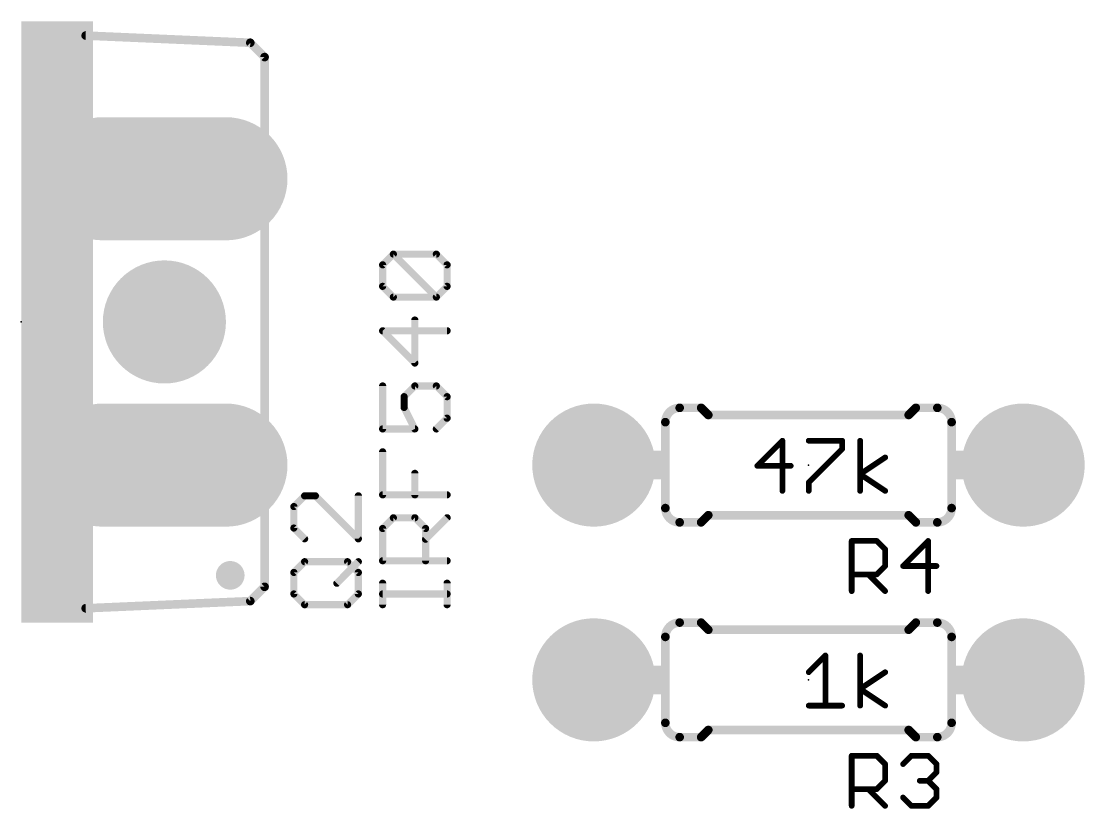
# Model space of a CAD drawing. Extents: x 28 to 146, y 32 to 158.
# Drawn here: x 53.34 to 72.21, y 118.36 to 132.33 of the extents above; entities that cross this region are included whole.
import ezdxf

# ---------------------------------------------------------------- set-up
doc = ezdxf.new("R2010")
doc.units = 0
for name, color, linetype in [('17', 94, 'CONTINUOUS'), ('21', 251, 'CONTINUOUS'), ('23', 178, 'CONTINUOUS'), ('25', 251, 'CONTINUOUS'), ('27', 251, 'CONTINUOUS'), ('51', 251, 'CONTINUOUS')]:
    doc.layers.add(name, color=color, linetype=linetype)

# ---------------------------------------------------------------- blocks, each defined once
blk = doc.blocks.new('RECT')
blk.add_solid([(-0.5, -0.5), (0.5, -0.5), (-0.5, 0.5), (0.5, 0.5)])
blk = doc.blocks.new('ROUNDP')
at = {"const_width": 0.5}
blk.add_lwpolyline([(0, -0.25, 1), (0, 0.25, 1), (0, -0.25)], format="xyb", dxfattribs=at)
blk = doc.blocks.new('LONGP100')
at = {"const_width": 1}
blk.add_lwpolyline([(-0.5, 0), (0.5, 0)], dxfattribs=at)
at = {"const_width": 0.5}
for points in [[(-0.5, 0.25, 1), (-0.5, -0.25)], [(0.5, -0.25, 1), (0.5, 0.25)]]:
    blk.add_lwpolyline(points, format="xyb", dxfattribs=at)

msp = doc.modelspace()

# ---------------------------------------------------------------- linework, layer by layer
at = {"layer": '21', "const_width": 0.1524}
for points in [[(54.483, 132.08), (57.404, 131.953)], [(57.658, 131.699), (57.404, 131.953)], [(57.658, 131.699), (57.658, 122.301)], [(65.024, 125.476), (65.405, 125.476)], [(65.532, 125.349), (65.405, 125.476)], [(69.088, 125.349), (69.215, 125.476)], [(69.596, 125.476), (69.215, 125.476)], [(65.532, 125.349), (69.088, 125.349)], [(64.77, 125.222), (64.77, 123.698)], [(69.85, 125.222), (69.85, 123.698)], [(65.532, 123.571), (65.405, 123.444)], [(65.532, 123.571), (69.088, 123.571)], [(69.088, 123.571), (69.215, 123.444)], [(65.024, 123.444), (65.405, 123.444)], [(69.596, 123.444), (69.215, 123.444)], [(57.404, 122.047), (57.658, 122.301)], [(57.404, 122.047), (54.483, 121.92)], [(65.024, 121.666), (65.405, 121.666)], [(65.532, 121.539), (65.405, 121.666)], [(69.088, 121.539), (69.215, 121.666)], [(69.596, 121.666), (69.215, 121.666)], [(65.532, 121.539), (69.088, 121.539)], [(64.77, 121.412), (64.77, 119.888)], [(69.85, 121.412), (69.85, 119.888)], [(65.024, 119.634), (65.405, 119.634)], [(65.532, 119.761), (65.405, 119.634)], [(65.532, 119.761), (69.088, 119.761)], [(69.088, 119.761), (69.215, 119.634)], [(69.596, 119.634), (69.215, 119.634)]]:
    msp.add_lwpolyline(points, dxfattribs=at)
at = {"layer": '21'}
for points, const_width in [([(54.4847, 132.1181, 1), (54.4813, 132.0419)], 0.0762), ([(57.4309, 131.9799, 1), (57.3771, 131.9261)], 0.0762), ([(57.4023, 131.9149, 1), (57.4057, 131.9911)], 0.0762), ([(57.6961, 131.699, 1), (57.6199, 131.699)], 0.0762), ([(57.6311, 131.6721, 1), (57.6849, 131.7259)], 0.0762), ([(65.024, 125.476, 0.4142), (64.77, 125.222)], 0.1524), ([(65.024, 125.5141, 1), (65.024, 125.4379)], 0.0762), ([(65.024, 125.4379, 1), (65.024, 125.5141)], 0.0762), ([(65.4319, 125.5029, 1), (65.3781, 125.4491)], 0.0762), ([(65.405, 125.4379, 1), (65.405, 125.5141)], 0.0762), ([(69.215, 125.5141, 1), (69.215, 125.4379)], 0.0762), ([(69.2419, 125.4491, 1), (69.1881, 125.5029)], 0.0762), ([(69.85, 125.222, 0.4142), (69.596, 125.476)], 0.1524), ([(69.596, 125.5141, 1), (69.596, 125.4379)], 0.0762), ([(69.596, 125.4379, 1), (69.596, 125.5141)], 0.0762), ([(65.532, 125.3871, 1), (65.532, 125.3109)], 0.0762), ([(65.5051, 125.3221, 1), (65.5589, 125.3759)], 0.0762), ([(69.0611, 125.3759, 1), (69.1149, 125.3221)], 0.0762), ([(69.088, 125.3109, 1), (69.088, 125.3871)], 0.0762), ([(64.8081, 125.222, 1), (64.7319, 125.222)], 0.0762), ([(64.7319, 125.222, 1), (64.8081, 125.222)], 0.0762), ([(69.8881, 125.222, 1), (69.8119, 125.222)], 0.0762), ([(69.8119, 125.222, 1), (69.8881, 125.222)], 0.0762), ([(64.77, 123.698, 0.4142), (65.024, 123.444)], 0.1524), ([(64.8081, 123.698, 1), (64.7319, 123.698)], 0.0762), ([(64.7319, 123.698, 1), (64.8081, 123.698)], 0.0762), ([(65.532, 123.6091, 1), (65.532, 123.5329)], 0.0762), ([(65.5589, 123.5441, 1), (65.5051, 123.5979)], 0.0762), ([(69.1149, 123.5979, 1), (69.0611, 123.5441)], 0.0762), ([(69.088, 123.5329, 1), (69.088, 123.6091)], 0.0762), ([(69.596, 123.444, 0.4142), (69.85, 123.698)], 0.1524), ([(69.8881, 123.698, 1), (69.8119, 123.698)], 0.0762), ([(69.8119, 123.698, 1), (69.8881, 123.698)], 0.0762), ([(65.024, 123.4821, 1), (65.024, 123.4059)], 0.0762), ([(65.024, 123.4059, 1), (65.024, 123.4821)], 0.0762), ([(65.3781, 123.4709, 1), (65.4319, 123.4171)], 0.0762), ([(65.405, 123.4059, 1), (65.405, 123.4821)], 0.0762), ([(69.215, 123.4821, 1), (69.215, 123.4059)], 0.0762), ([(69.1881, 123.4171, 1), (69.2419, 123.4709)], 0.0762), ([(69.596, 123.4821, 1), (69.596, 123.4059)], 0.0762), ([(69.596, 123.4059, 1), (69.596, 123.4821)], 0.0762), ([(57.0484, 122.3772, 1), (57.0484, 122.6312, 1), (57.0484, 122.3772)], 0.254), ([(57.6199, 122.301, 1), (57.6961, 122.301)], 0.0762), ([(57.6849, 122.2741, 1), (57.6311, 122.3279)], 0.0762), ([(57.3771, 122.0739, 1), (57.4309, 122.0201)], 0.0762), ([(57.4057, 122.0089, 1), (57.4023, 122.0851)], 0.0762), ([(54.4813, 121.9581, 1), (54.4847, 121.8819)], 0.0762), ([(65.024, 121.666, 0.4142), (64.77, 121.412)], 0.1524), ([(65.024, 121.7041, 1), (65.024, 121.6279)], 0.0762), ([(65.024, 121.6279, 1), (65.024, 121.7041)], 0.0762), ([(65.4319, 121.6929, 1), (65.3781, 121.6391)], 0.0762), ([(65.405, 121.6279, 1), (65.405, 121.7041)], 0.0762), ([(69.215, 121.7041, 1), (69.215, 121.6279)], 0.0762), ([(69.2419, 121.6391, 1), (69.1881, 121.6929)], 0.0762), ([(69.85, 121.412, 0.4142), (69.596, 121.666)], 0.1524), ([(69.596, 121.7041, 1), (69.596, 121.6279)], 0.0762), ([(69.596, 121.6279, 1), (69.596, 121.7041)], 0.0762), ([(65.532, 121.5771, 1), (65.532, 121.5009)], 0.0762), ([(65.5051, 121.5121, 1), (65.5589, 121.5659)], 0.0762), ([(69.0611, 121.5659, 1), (69.1149, 121.5121)], 0.0762), ([(69.088, 121.5009, 1), (69.088, 121.5771)], 0.0762), ([(64.8081, 121.412, 1), (64.7319, 121.412)], 0.0762), ([(64.7319, 121.412, 1), (64.8081, 121.412)], 0.0762), ([(69.8881, 121.412, 1), (69.8119, 121.412)], 0.0762), ([(69.8119, 121.412, 1), (69.8881, 121.412)], 0.0762), ([(64.77, 119.888, 0.4142), (65.024, 119.634)], 0.1524), ([(64.8081, 119.888, 1), (64.7319, 119.888)], 0.0762), ([(64.7319, 119.888, 1), (64.8081, 119.888)], 0.0762), ([(69.596, 119.634, 0.4142), (69.85, 119.888)], 0.1524), ([(69.8881, 119.888, 1), (69.8119, 119.888)], 0.0762), ([(69.8119, 119.888, 1), (69.8881, 119.888)], 0.0762), ([(65.024, 119.6721, 1), (65.024, 119.5959)], 0.0762), ([(65.024, 119.5959, 1), (65.024, 119.6721)], 0.0762), ([(65.3781, 119.6609, 1), (65.4319, 119.6071)], 0.0762), ([(65.405, 119.5959, 1), (65.405, 119.6721)], 0.0762), ([(65.532, 119.7991, 1), (65.532, 119.7229)], 0.0762), ([(65.5589, 119.7341, 1), (65.5051, 119.7879)], 0.0762), ([(69.1149, 119.7879, 1), (69.0611, 119.7341)], 0.0762), ([(69.088, 119.7229, 1), (69.088, 119.7991)], 0.0762), ([(69.215, 119.6721, 1), (69.215, 119.5959)], 0.0762), ([(69.1881, 119.6071, 1), (69.2419, 119.6609)], 0.0762), ([(69.596, 119.6721, 1), (69.596, 119.5959)], 0.0762), ([(69.596, 119.5959, 1), (69.596, 119.6721)], 0.0762)]:
    msp.add_lwpolyline(points, format="xyb", dxfattribs=dict(at, const_width=const_width))
at = {"layer": '23'}
for p in [(53.34, 127), (67.31, 124.46), (67.31, 120.65)]:
    msp.add_point(p, dxfattribs=at)
at = {"layer": '25'}
for points, const_width in [([(58.3684, 123.9155), (58.1777, 123.7249)], 0.127), ([(58.5591, 123.9155), (58.3684, 123.9155)], 0.127), ([(59.3217, 123.1529), (58.5591, 123.9155)], 0.127), ([(59.3217, 123.9155), (59.3217, 123.1529)], 0.127), ([(58.1777, 123.7249), (58.1777, 123.3436)], 0.127), ([(58.1777, 123.3436), (58.3684, 123.1529)], 0.127), ([(68.0765, 122.2248), (68.0765, 123.1146)], 0.1016), ([(68.0765, 123.1146), (68.5214, 123.1146)], 0.1016), ([(68.5214, 123.1146), (68.6697, 122.9663)], 0.1016), ([(69.4335, 123.1146), (68.9887, 122.6697)], 0.1016), ([(69.4335, 122.2248), (69.4335, 123.1146)], 0.1016), ([(68.6697, 122.9663), (68.6697, 122.6697)], 0.1016), ([(58.1777, 122.5555), (58.3684, 122.7462)], 0.127), ([(58.3684, 122.7462), (59.131, 122.7462)], 0.127), ([(58.9404, 122.3648), (59.3217, 122.7462)], 0.127), ([(59.131, 122.7462), (59.3217, 122.5555)], 0.127), ([(68.6697, 122.6697), (68.5214, 122.5214)], 0.1016), ([(68.9887, 122.6697), (69.5818, 122.6697)], 0.1016), ([(58.1777, 122.1742), (58.1777, 122.5555)], 0.127), ([(59.3217, 122.5555), (59.3217, 122.1742)], 0.127), ([(68.5214, 122.5214), (68.0765, 122.5214)], 0.1016), ([(68.3731, 122.5214), (68.6697, 122.2248)], 0.1016), ([(58.3684, 121.9835), (58.1777, 122.1742)], 0.127), ([(59.3217, 122.1742), (59.131, 121.9835)], 0.127), ([(59.131, 121.9835), (58.3684, 121.9835)], 0.127), ([(68.0765, 118.4148), (68.0765, 119.3046)], 0.1016), ([(68.0765, 119.3046), (68.5214, 119.3046)], 0.1016), ([(68.5214, 119.3046), (68.6697, 119.1563)], 0.1016), ([(68.9887, 119.1563), (69.137, 119.3046)], 0.1016), ([(69.137, 119.3046), (69.4335, 119.3046)], 0.1016), ([(69.4335, 119.3046), (69.5818, 119.1563)], 0.1016), ([(68.6697, 119.1563), (68.6697, 118.8597)], 0.1016), ([(69.5818, 119.1563), (69.5818, 119.008)], 0.1016), ([(68.6697, 118.8597), (68.5214, 118.7114)], 0.1016), ([(69.4335, 118.8597), (69.2853, 118.8597)], 0.1016), ([(69.5818, 119.008), (69.4335, 118.8597)], 0.1016), ([(69.4335, 118.8597), (69.5818, 118.7114)], 0.1016), ([(68.5214, 118.7114), (68.0765, 118.7114)], 0.1016), ([(68.3731, 118.7114), (68.6697, 118.4148)], 0.1016), ([(69.5818, 118.7114), (69.5818, 118.5631)], 0.1016), ([(69.137, 118.4148), (68.9887, 118.5631)], 0.1016), ([(69.5818, 118.5631), (69.4335, 118.4148)], 0.1016), ([(69.4335, 118.4148), (69.137, 118.4148)], 0.1016)]:
    msp.add_lwpolyline(points, dxfattribs=dict(at, const_width=const_width))
for points, const_width in [([(58.3684, 123.9473, 1), (58.3684, 123.8838)], 0.0635), ([(58.3908, 123.8931, 1), (58.3459, 123.938)], 0.0635), ([(58.5815, 123.938, 1), (58.5366, 123.8931)], 0.0635), ([(58.5591, 123.8838, 1), (58.5591, 123.9473)], 0.0635), ([(59.3535, 123.9155, 1), (59.2899, 123.9155)], 0.0635), ([(58.2095, 123.7249, 1), (58.146, 123.7249)], 0.0635), ([(58.1553, 123.7473, 1), (58.2002, 123.7024)], 0.0635), ([(58.146, 123.3436, 1), (58.2095, 123.3436)], 0.0635), ([(58.2002, 123.366, 1), (58.1553, 123.3211)], 0.0635), ([(58.3459, 123.1304, 1), (58.3908, 123.1753)], 0.0635), ([(59.2899, 123.1529, 1), (59.3535, 123.1529)], 0.0635), ([(59.2992, 123.1304, 1), (59.3442, 123.1753)], 0.0635), ([(68.1019, 123.1146, 1), (68.0511, 123.1146)], 0.0508), ([(68.0765, 123.14, 1), (68.0765, 123.0892)], 0.0508), ([(68.5394, 123.1325, 1), (68.5035, 123.0966)], 0.0508), ([(68.5214, 123.0892, 1), (68.5214, 123.14)], 0.0508), ([(69.4589, 123.1146, 1), (69.4081, 123.1146)], 0.0508), ([(69.4515, 123.0966, 1), (69.4156, 123.1325)], 0.0508), ([(68.6951, 122.9663, 1), (68.6443, 122.9663)], 0.0508), ([(68.6517, 122.9483, 1), (68.6877, 122.9842)], 0.0508), ([(58.3684, 122.7779, 1), (58.3684, 122.7144)], 0.0635), ([(58.3908, 122.7237, 1), (58.3459, 122.7686)], 0.0635), ([(59.1535, 122.7686, 1), (59.1086, 122.7237)], 0.0635), ([(59.131, 122.7144, 1), (59.131, 122.7779)], 0.0635), ([(59.3442, 122.7237, 1), (59.2992, 122.7686)], 0.0635), ([(68.6443, 122.6697, 1), (68.6951, 122.6697)], 0.0508), ([(68.6877, 122.6517, 1), (68.6517, 122.6876)], 0.0508), ([(68.9887, 122.6951, 1), (68.9887, 122.6443)], 0.0508), ([(68.9707, 122.6876, 1), (69.0066, 122.6517)], 0.0508), ([(69.5818, 122.6443, 1), (69.5818, 122.6951)], 0.0508), ([(58.2095, 122.5555, 1), (58.146, 122.5555)], 0.0635), ([(58.1553, 122.5779, 1), (58.2002, 122.533)], 0.0635), ([(59.3535, 122.5555, 1), (59.2899, 122.5555)], 0.0635), ([(59.2992, 122.533, 1), (59.3442, 122.5779)], 0.0635), ([(68.0765, 122.5468, 1), (68.0765, 122.496)], 0.0508), ([(68.3911, 122.5393, 1), (68.3552, 122.5034)], 0.0508), ([(68.5035, 122.5393, 1), (68.5394, 122.5034)], 0.0508), ([(68.5214, 122.496, 1), (68.5214, 122.5468)], 0.0508), ([(58.9179, 122.3873, 1), (58.9628, 122.3424)], 0.0635), ([(58.146, 122.1742, 1), (58.2095, 122.1742)], 0.0635), ([(58.2002, 122.1966, 1), (58.1553, 122.1517)], 0.0635), ([(59.2899, 122.1742, 1), (59.3535, 122.1742)], 0.0635), ([(59.3442, 122.1517, 1), (59.2992, 122.1966)], 0.0635), ([(68.0511, 122.2248, 1), (68.1019, 122.2248)], 0.0508), ([(68.6517, 122.2068, 1), (68.6877, 122.2428)], 0.0508), ([(69.4081, 122.2248, 1), (69.4589, 122.2248)], 0.0508), ([(58.3684, 122.0153, 1), (58.3684, 121.9518)], 0.0635), ([(58.3459, 121.961, 1), (58.3908, 122.006)], 0.0635), ([(59.1086, 122.006, 1), (59.1535, 121.961)], 0.0635), ([(59.131, 121.9518, 1), (59.131, 122.0153)], 0.0635), ([(68.1019, 119.3046, 1), (68.0511, 119.3046)], 0.0508), ([(68.0765, 119.33, 1), (68.0765, 119.2792)], 0.0508), ([(68.5394, 119.3225, 1), (68.5035, 119.2866)], 0.0508), ([(68.5214, 119.2792, 1), (68.5214, 119.33)], 0.0508), ([(69.137, 119.33, 1), (69.137, 119.2792)], 0.0508), ([(69.1549, 119.2866, 1), (69.119, 119.3225)], 0.0508), ([(69.4515, 119.3225, 1), (69.4156, 119.2866)], 0.0508), ([(69.4335, 119.2792, 1), (69.4335, 119.33)], 0.0508), ([(68.6951, 119.1563, 1), (68.6443, 119.1563)], 0.0508), ([(68.6517, 119.1383, 1), (68.6877, 119.1742)], 0.0508), ([(68.9707, 119.1742, 1), (69.0066, 119.1383)], 0.0508), ([(69.6072, 119.1563, 1), (69.5564, 119.1563)], 0.0508), ([(69.5639, 119.1383, 1), (69.5998, 119.1742)], 0.0508), ([(68.6877, 118.8417, 1), (68.6517, 118.8776)], 0.0508), ([(69.2853, 118.8851, 1), (69.2853, 118.8343)], 0.0508), ([(69.4515, 118.8776, 1), (69.4156, 118.8417)], 0.0508), ([(69.4156, 118.8776, 1), (69.4515, 118.8417)], 0.0508), ([(69.4335, 118.8343, 1), (69.4335, 118.8851)], 0.0508), ([(69.5564, 119.008, 1), (69.6072, 119.008)], 0.0508), ([(69.5998, 118.99, 1), (69.5639, 119.0259)], 0.0508), ([(68.0765, 118.7368, 1), (68.0765, 118.686)], 0.0508), ([(68.3911, 118.7293, 1), (68.3552, 118.6934)], 0.0508), ([(68.5035, 118.7293, 1), (68.5394, 118.6934)], 0.0508), ([(68.5214, 118.686, 1), (68.5214, 118.7368)], 0.0508), ([(68.6443, 118.8597, 1), (68.6951, 118.8597)], 0.0508), ([(69.6072, 118.7114, 1), (69.5564, 118.7114)], 0.0508), ([(69.5639, 118.6934, 1), (69.5998, 118.7293)], 0.0508), ([(69.0066, 118.5811, 1), (68.9707, 118.5451)], 0.0508), ([(69.5564, 118.5631, 1), (69.6072, 118.5631)], 0.0508), ([(69.5998, 118.5451, 1), (69.5639, 118.5811)], 0.0508), ([(68.0511, 118.4148, 1), (68.1019, 118.4148)], 0.0508), ([(68.6517, 118.3968, 1), (68.6877, 118.4328)], 0.0508), ([(69.137, 118.4402, 1), (69.137, 118.3894)], 0.0508), ([(69.119, 118.3968, 1), (69.1549, 118.4328)], 0.0508), ([(69.4156, 118.4328, 1), (69.4515, 118.3968)], 0.0508), ([(69.4335, 118.3894, 1), (69.4335, 118.4402)], 0.0508)]:
    msp.add_lwpolyline(points, format="xyb", dxfattribs=dict(at, const_width=const_width))
at = {"layer": '27'}
for points, const_width in [([(59.7525, 128.0127), (59.9432, 128.2033)], 0.127), ([(59.9432, 128.2033), (60.7058, 128.2033)], 0.127), ([(60.7058, 127.4407), (59.9432, 128.2033)], 0.127), ([(60.7058, 128.2033), (60.8965, 128.0127)], 0.127), ([(59.7525, 127.6313), (59.7525, 128.0127)], 0.127), ([(60.8965, 128.0127), (60.8965, 127.6313)], 0.127), ([(59.9432, 127.4407), (59.7525, 127.6313)], 0.127), ([(60.8965, 127.6313), (60.7058, 127.4407)], 0.127), ([(60.7058, 127.4407), (59.9432, 127.4407)], 0.127), ([(60.3245, 126.2713), (60.3245, 127.0339)], 0.127), ([(60.8965, 126.8433), (59.7525, 126.8433)], 0.127), ([(59.7525, 126.8433), (60.3245, 126.2713)], 0.127), ([(59.7525, 125.8645), (59.7525, 125.1019)], 0.127), ([(60.1339, 125.6739), (60.3245, 125.8645)], 0.127), ([(60.3245, 125.8645), (60.7058, 125.8645)], 0.127), ([(60.7058, 125.8645), (60.8965, 125.6739)], 0.127), ([(60.1339, 125.4832), (60.1339, 125.6739)], 0.127), ([(60.8965, 125.6739), (60.8965, 125.2926)], 0.127), ([(60.3245, 125.1019), (60.1339, 125.4832)], 0.127), ([(60.8965, 125.2926), (60.7058, 125.1019)], 0.127), ([(59.7525, 125.1019), (60.3245, 125.1019)], 0.127), ([(66.8469, 124.8926), (66.402, 124.4477)], 0.1016), ([(66.8469, 124.0028), (66.8469, 124.8926)], 0.1016), ([(67.3142, 124.8926), (67.9073, 124.8926)], 0.1016), ([(67.9073, 124.8926), (67.9073, 124.7443)], 0.1016), ([(68.2263, 124.0028), (68.2263, 124.8926)], 0.1016), ([(59.7525, 123.9325), (59.7525, 124.6951)], 0.127), ([(67.9073, 124.7443), (67.3142, 124.1511)], 0.1016), ([(68.2263, 124.2994), (68.6712, 124.596)], 0.1016), ([(60.3245, 123.9325), (60.3245, 124.3138)], 0.127), ([(66.402, 124.4477), (66.9952, 124.4477)], 0.1016), ([(67.3142, 124.1511), (67.3142, 124.0028)], 0.1016), ([(68.6712, 124.0028), (68.2263, 124.2994)], 0.1016), ([(60.8965, 123.9325), (59.7525, 123.9325)], 0.127), ([(59.7525, 123.3351), (59.9432, 123.5257)], 0.127), ([(59.9432, 123.5257), (60.3245, 123.5257)], 0.127), ([(60.3245, 123.5257), (60.5152, 123.3351)], 0.127), ([(60.5152, 123.1444), (60.8965, 123.5257)], 0.127), ([(59.7525, 122.7631), (59.7525, 123.3351)], 0.127), ([(60.5152, 123.3351), (60.5152, 122.7631)], 0.127), ([(60.8965, 122.7631), (59.7525, 122.7631)], 0.127), ([(59.7525, 121.9835), (59.7525, 122.3648)], 0.127), ([(60.8965, 121.9835), (60.8965, 122.3648)], 0.127), ([(60.8965, 122.1742), (59.7525, 122.1742)], 0.127), ([(67.3142, 120.786), (67.6107, 121.0826)], 0.1016), ([(67.6107, 121.0826), (67.6107, 120.1928)], 0.1016), ([(68.2263, 120.1928), (68.2263, 121.0826)], 0.1016), ([(68.2263, 120.4894), (68.6712, 120.786)], 0.1016), ([(68.6712, 120.1928), (68.2263, 120.4894)], 0.1016), ([(67.3142, 120.1928), (67.9073, 120.1928)], 0.1016)]:
    msp.add_lwpolyline(points, dxfattribs=dict(at, const_width=const_width))
for points, const_width in [([(59.9432, 128.2351, 1), (59.9432, 128.1716)], 0.0635), ([(59.9656, 128.2258, 1), (59.9207, 128.1809)], 0.0635), ([(59.9656, 128.1809, 1), (59.9207, 128.2258)], 0.0635), ([(60.7283, 128.2258, 1), (60.6834, 128.1809)], 0.0635), ([(60.7058, 128.1716, 1), (60.7058, 128.2351)], 0.0635), ([(59.7843, 128.0127, 1), (59.7208, 128.0127)], 0.0635), ([(59.7301, 128.0351, 1), (59.775, 127.9902)], 0.0635), ([(60.9283, 128.0127, 1), (60.8648, 128.0127)], 0.0635), ([(60.874, 127.9902, 1), (60.919, 128.0351)], 0.0635), ([(59.7208, 127.6313, 1), (59.7843, 127.6313)], 0.0635), ([(59.775, 127.6538, 1), (59.7301, 127.6089)], 0.0635), ([(60.8648, 127.6313, 1), (60.9283, 127.6313)], 0.0635), ([(60.919, 127.6089, 1), (60.874, 127.6538)], 0.0635), ([(59.9432, 127.4724, 1), (59.9432, 127.4089)], 0.0635), ([(59.9207, 127.4182, 1), (59.9656, 127.4631)], 0.0635), ([(60.6834, 127.4631, 1), (60.7283, 127.4182)], 0.0635), ([(60.6834, 127.4182, 1), (60.7283, 127.4631)], 0.0635), ([(60.7058, 127.4089, 1), (60.7058, 127.4724)], 0.0635), ([(60.3563, 127.0339, 1), (60.2928, 127.0339)], 0.0635), ([(59.7525, 126.875, 1), (59.7525, 126.8115)], 0.0635), ([(59.775, 126.8657, 1), (59.7301, 126.8208)], 0.0635), ([(60.8965, 126.8115, 1), (60.8965, 126.875)], 0.0635), ([(60.2928, 126.2713, 1), (60.3563, 126.2713)], 0.0635), ([(60.3021, 126.2488, 1), (60.347, 126.2937)], 0.0635), ([(59.7843, 125.8645, 1), (59.7208, 125.8645)], 0.0635), ([(60.3245, 125.8963, 1), (60.3245, 125.8328)], 0.0635), ([(60.347, 125.8421, 1), (60.3021, 125.887)], 0.0635), ([(60.7283, 125.887, 1), (60.6834, 125.8421)], 0.0635), ([(60.7058, 125.8328, 1), (60.7058, 125.8963)], 0.0635), ([(60.1656, 125.6739, 1), (60.1021, 125.6739)], 0.0635), ([(60.1114, 125.6963, 1), (60.1563, 125.6514)], 0.0635), ([(60.9283, 125.6739, 1), (60.8648, 125.6739)], 0.0635), ([(60.874, 125.6514, 1), (60.919, 125.6963)], 0.0635), ([(60.1021, 125.4832, 1), (60.1656, 125.4832)], 0.0635), ([(60.1622, 125.4974, 1), (60.1055, 125.469)], 0.0635), ([(60.8648, 125.2926, 1), (60.9283, 125.2926)], 0.0635), ([(60.919, 125.2701, 1), (60.874, 125.315)], 0.0635), ([(59.7525, 125.1336, 1), (59.7525, 125.0701)], 0.0635), ([(59.7208, 125.1019, 1), (59.7843, 125.1019)], 0.0635), ([(60.2961, 125.0877, 1), (60.3529, 125.1161)], 0.0635), ([(60.3245, 125.0701, 1), (60.3245, 125.1336)], 0.0635), ([(60.6834, 125.1243, 1), (60.7283, 125.0794)], 0.0635), ([(66.8723, 124.8926, 1), (66.8215, 124.8926)], 0.0508), ([(66.8649, 124.8746, 1), (66.8289, 124.9105)], 0.0508), ([(67.3142, 124.918, 1), (67.3142, 124.8672)], 0.0508), ([(67.9327, 124.8926, 1), (67.8819, 124.8926)], 0.0508), ([(67.9073, 124.8672, 1), (67.9073, 124.918)], 0.0508), ([(68.2517, 124.8926, 1), (68.2009, 124.8926)], 0.0508), ([(59.7843, 124.6951, 1), (59.7208, 124.6951)], 0.0635), ([(67.8819, 124.7443, 1), (67.9327, 124.7443)], 0.0508), ([(67.9253, 124.7263, 1), (67.8894, 124.7622)], 0.0508), ([(68.6853, 124.5748, 1), (68.6571, 124.6171)], 0.0508), ([(60.3563, 124.3138, 1), (60.2928, 124.3138)], 0.0635), ([(66.402, 124.4731, 1), (66.402, 124.4223)], 0.0508), ([(66.3841, 124.4656, 1), (66.42, 124.4297)], 0.0508), ([(66.9952, 124.4223, 1), (66.9952, 124.4731)], 0.0508), ([(67.2962, 124.1691, 1), (67.3321, 124.1331)], 0.0508), ([(67.3396, 124.1511, 1), (67.2888, 124.1511)], 0.0508), ([(68.2404, 124.3205, 1), (68.2122, 124.2783)], 0.0508), ([(68.2122, 124.3205, 1), (68.2404, 124.2783)], 0.0508), ([(59.7525, 123.9642, 1), (59.7525, 123.9007)], 0.0635), ([(60.8965, 123.9007, 1), (60.8965, 123.9642)], 0.0635), ([(66.8215, 124.0028, 1), (66.8723, 124.0028)], 0.0508), ([(67.2888, 124.0028, 1), (67.3396, 124.0028)], 0.0508), ([(68.2009, 124.0028, 1), (68.2517, 124.0028)], 0.0508), ([(68.6571, 123.9817, 1), (68.6853, 124.0239)], 0.0508), ([(59.7208, 123.9325, 1), (59.7843, 123.9325)], 0.0635), ([(60.2928, 123.9325, 1), (60.3563, 123.9325)], 0.0635), ([(59.9432, 123.5575, 1), (59.9432, 123.494)], 0.0635), ([(59.9656, 123.5033, 1), (59.9207, 123.5482)], 0.0635), ([(60.347, 123.5482, 1), (60.3021, 123.5033)], 0.0635), ([(60.3245, 123.494, 1), (60.3245, 123.5575)], 0.0635), ([(60.919, 123.5033, 1), (60.874, 123.5482)], 0.0635), ([(59.7843, 123.3351, 1), (59.7208, 123.3351)], 0.0635), ([(59.7301, 123.3575, 1), (59.775, 123.3126)], 0.0635), ([(60.5469, 123.3351, 1), (60.4834, 123.3351)], 0.0635), ([(60.4927, 123.3126, 1), (60.5376, 123.3575)], 0.0635), ([(60.4927, 123.1669, 1), (60.5376, 123.122)], 0.0635), ([(59.7525, 122.7948, 1), (59.7525, 122.7313)], 0.0635), ([(59.7208, 122.7631, 1), (59.7843, 122.7631)], 0.0635), ([(60.4834, 122.7631, 1), (60.5469, 122.7631)], 0.0635), ([(60.8965, 122.7313, 1), (60.8965, 122.7948)], 0.0635), ([(59.7843, 122.3648, 1), (59.7208, 122.3648)], 0.0635), ([(60.9283, 122.3648, 1), (60.8648, 122.3648)], 0.0635), ([(59.7525, 122.2059, 1), (59.7525, 122.1424)], 0.0635), ([(60.8965, 122.1424, 1), (60.8965, 122.2059)], 0.0635), ([(59.7208, 121.9835, 1), (59.7843, 121.9835)], 0.0635), ([(60.8648, 121.9835, 1), (60.9283, 121.9835)], 0.0635), ([(67.6361, 121.0826, 1), (67.5853, 121.0826)], 0.0508), ([(67.6287, 121.0646, 1), (67.5928, 121.1005)], 0.0508), ([(68.2517, 121.0826, 1), (68.2009, 121.0826)], 0.0508), ([(67.2962, 120.8039, 1), (67.3321, 120.768)], 0.0508), ([(68.6853, 120.7648, 1), (68.6571, 120.8071)], 0.0508), ([(68.2404, 120.5105, 1), (68.2122, 120.4683)], 0.0508), ([(68.2122, 120.5105, 1), (68.2404, 120.4683)], 0.0508), ([(67.3142, 120.2182, 1), (67.3142, 120.1674)], 0.0508), ([(67.5853, 120.1928, 1), (67.6361, 120.1928)], 0.0508), ([(67.9073, 120.1674, 1), (67.9073, 120.2182)], 0.0508), ([(68.2009, 120.1928, 1), (68.2517, 120.1928)], 0.0508), ([(68.6571, 120.1717, 1), (68.6853, 120.2139)], 0.0508)]:
    msp.add_lwpolyline(points, format="xyb", dxfattribs=dict(at, const_width=const_width))
at = {"layer": '51', "const_width": 0.508}
for points in [[(63.5, 124.46), (64.389, 124.46)], [(71.12, 124.46), (70.231, 124.46)], [(63.5, 120.65), (64.389, 120.65)], [(71.12, 120.65), (70.231, 120.65)]]:
    msp.add_lwpolyline(points, dxfattribs=at)
at = {"layer": '51', "const_width": 0.254}
for points in [[(63.5, 124.587, 1), (63.5, 124.333)], [(64.389, 124.333, 1), (64.389, 124.587)], [(70.231, 124.587, 1), (70.231, 124.333)], [(71.12, 124.333, 1), (71.12, 124.587)], [(63.5, 120.777, 1), (63.5, 120.523)], [(64.389, 120.523, 1), (64.389, 120.777)], [(70.231, 120.777, 1), (70.231, 120.523)], [(71.12, 120.523, 1), (71.12, 120.777)]]:
    msp.add_lwpolyline(points, format="xyb", dxfattribs=at)

# ---------------------------------------------------------------- block references
at = {"layer": '17', "xscale": 2.1844, "yscale": 2.1844, "rotation": 180}
for name, p in [('LONGP100', (55.88, 129.54)), ('ROUNDP', (55.88, 127)), ('LONGP100', (55.88, 124.46)), ('ROUNDP', (63.5, 124.46)), ('ROUNDP', (71.12, 124.46)), ('ROUNDP', (63.5, 120.65)), ('ROUNDP', (71.12, 120.65))]:
    msp.add_blockref(name, p, dxfattribs=at)
at = {"layer": '21'}
for p, xscale, yscale, rotation in [((53.721, 127), 10.668, 0.762, 90), ((54.356, 131.3815), 1.905, 0.508, 90), ((54.356, 128.27), 0.762, 0.508, 90), ((54.356, 125.73), 0.762, 0.508, 90), ((64.5795, 124.46), 0.381, 0.508, 180), ((70.0405, 124.46), 0.381, 0.508, 180), ((54.356, 122.6185), 1.905, 0.508, 90), ((64.5795, 120.65), 0.381, 0.508, 180), ((70.0405, 120.65), 0.381, 0.508, 180)]:
    msp.add_blockref('RECT', p, dxfattribs=dict(at, xscale=xscale, yscale=yscale, rotation=rotation))
at = {"layer": '51', "xscale": 1.778, "yscale": 0.508, "rotation": 90}
for p in [(54.356, 129.54), (54.356, 127), (54.356, 124.46)]:
    msp.add_blockref('RECT', p, dxfattribs=at)

doc.saveas('drawing.dxf')
